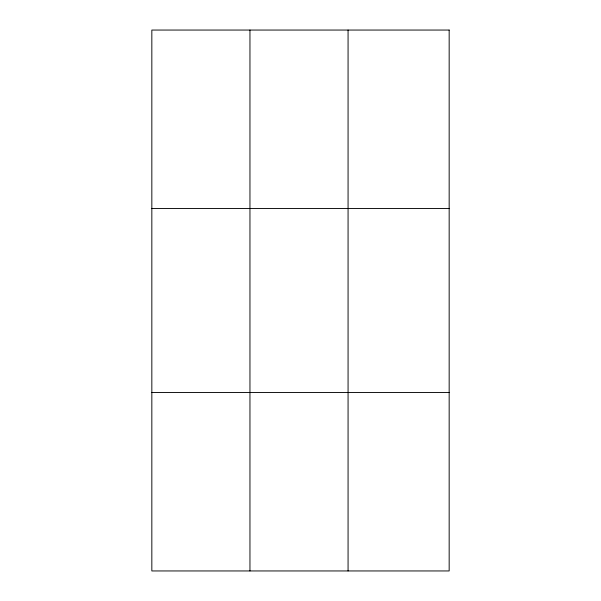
<?xml version="1.0" encoding="UTF-8"?>
<svg xmlns="http://www.w3.org/2000/svg" width="601" height="601" viewBox="0 0 601 601"><rect width="100%" height="100%" fill="white"/><g stroke="black" fill="none" stroke-linecap="round" stroke-linejoin="round"><path stroke-width="0.9" d="M249.956 30.05L249.956 570.95M348.069 30.05L348.069 570.95M151.835 208.547L449.165 208.547M151.835 392.453L449.165 392.453M449.165 30.05L449.165 570.95L151.835 570.95L151.835 30.05L449.165 30.05"/></g></svg>
